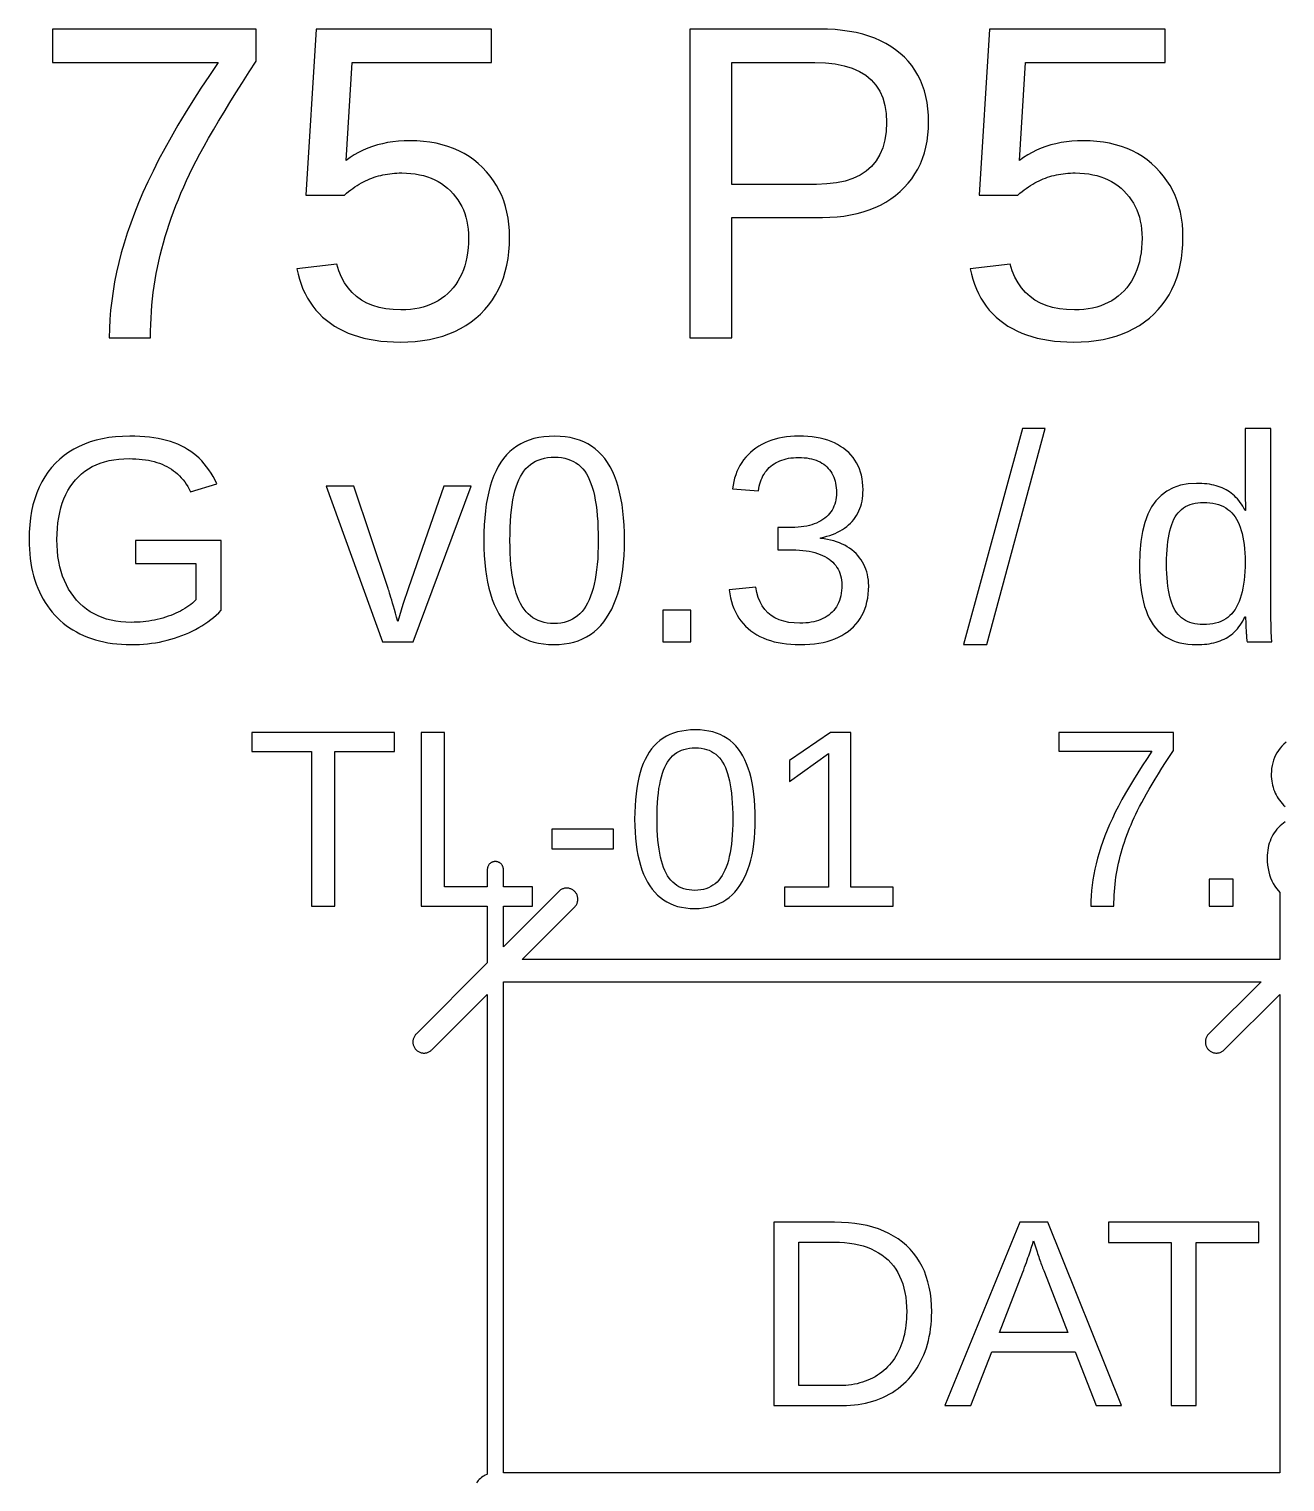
# Model space of a CAD drawing. Extents: x -27 to 133, y -77 to 15.
# Drawn here: x -4.62 to 7.82, y 0.13 to 14.53 of the extents above; entities that cross this region are included whole.
import ezdxf

# ---------------------------------------------------------------- set-up
doc = ezdxf.new("R2010")
doc.units = 0
doc.layers.get('0').update_dxf_attribs({"linetype": 'CONTINUOUS'})

msp = doc.modelspace()

# ---------------------------------------------------------------- linework, layer by layer
for points in [[(-3.41575, 11.5351), (-3.41403, 11.5997), (-3.41118, 11.6639), (-3.40718, 11.7279), (-3.40203, 11.7915), (-3.39575, 11.8547), (-3.38832, 11.9177), (-3.37975, 11.9803), (-3.37003, 12.0425), (-3.35917, 12.1044), (-3.34717, 12.166), (-3.33403, 12.2273), (-3.31974, 12.2882), (-3.30431, 12.349), (-3.28774, 12.41), (-3.27003, 12.4711), (-3.25117, 12.5323), (-3.23117, 12.5936), (-3.21003, 12.6551), (-3.18775, 12.7167), (-3.16432, 12.7784), (-3.13975, 12.8403), (-3.11404, 12.9022), (-3.08718, 12.9644), (-3.05919, 13.0266), (-3.03005, 13.089), (-2.99871, 13.1532), (-2.9641, 13.2212), (-2.92624, 13.2928), (-2.88511, 13.3681), (-2.84072, 13.447), (-2.79307, 13.5296), (-2.74216, 13.6159), (-2.68799, 13.7059), (-2.63055, 13.7996), (-2.56985, 13.8969), (-2.5059, 13.9979), (-2.43867, 14.1025), (-2.36819, 14.2108), (-2.36819, 14.5277), (-4.38848, 14.5277), (-4.38848, 14.1957), (-2.74579, 14.1957), (-2.83329, 14.067), (-2.91684, 13.9406), (-2.99646, 13.8165), (-3.07213, 13.6948), (-3.14386, 13.5754), (-3.21165, 13.4583), (-3.2755, 13.3435), (-3.3354, 13.2311), (-3.39137, 13.121), (-3.44339, 13.0132), (-3.49147, 12.9077), (-3.53561, 12.8046), (-3.57581, 12.7038), (-3.61256, 12.6045), (-3.64637, 12.5059), (-3.67725, 12.4081), (-3.70518, 12.311), (-3.73017, 12.2147), (-3.75222, 12.119), (-3.77133, 12.0241), (-3.7875, 11.93), (-3.80073, 11.8365), (-3.81103, 11.7438), (-3.81838, 11.6519), (-3.82279, 11.5606), (-3.82426, 11.4701), (-3.41632, 11.4701)], [(-0.86741, 11.4284), (-0.7929, 11.4333), (-0.72103, 11.4415), (-0.65179, 11.453), (-0.58518, 11.4678), (-0.5212, 11.4859), (-0.45986, 11.5073), (-0.40114, 11.5319), (-0.34507, 11.5599), (-0.29162, 11.5911), (-0.2408, 11.6256), (-0.19262, 11.6634), (-0.14707, 11.7045), (-0.10454, 11.7485), (-0.0654, 11.7949), (-0.02967, 11.8437), (0.00266, 11.895), (0.03158, 11.9487), (0.05711, 12.0048), (0.07923, 12.0634), (0.09794, 12.1244), (0.11326, 12.1879), (0.12517, 12.2538), (0.13367, 12.3222), (0.13878, 12.3929), (0.14048, 12.4662), (0.13889, 12.5307), (0.13414, 12.5932), (0.12621, 12.6539), (0.11511, 12.7127), (0.10083, 12.7696), (0.08339, 12.8246), (0.06278, 12.8776), (0.03899, 12.9288), (0.01203, 12.9781), (-0.0181, 13.0255), (-0.0514, 13.071), (-0.08787, 13.1145), (-0.12752, 13.1562), (-0.16984, 13.1954), (-0.21432, 13.2314), (-0.26098, 13.2643), (-0.3098, 13.2941), (-0.3608, 13.3207), (-0.41396, 13.3442), (-0.4693, 13.3646), (-0.5268, 13.3818), (-0.58648, 13.3959), (-0.64833, 13.4069), (-0.71234, 13.4147), (-0.77853, 13.4194), (-0.84688, 13.421), (-0.90424, 13.4198), (-0.96013, 13.4163), (-1.01456, 13.4106), (-1.06752, 13.4025), (-1.11903, 13.3921), (-1.16907, 13.3794), (-1.21764, 13.3643), (-1.26475, 13.347), (-1.3104, 13.3274), (-1.35459, 13.3054), (-1.39731, 13.2811), (-1.43857, 13.2546), (-1.47837, 13.2257), (-1.41978, 14.1957), (-0.03747, 14.1957), (-0.03747, 14.5277), (-1.77565, 14.5277), (-1.87763, 12.8828), (-1.49571, 12.8828), (-1.47468, 12.9008), (-1.45365, 12.9179), (-1.43262, 12.9342), (-1.41159, 12.9497), (-1.39056, 12.9644), (-1.36952, 12.9782), (-1.34849, 12.9912), (-1.32746, 13.0034), (-1.30643, 13.0148), (-1.2854, 13.0253), (-1.26437, 13.0351), (-1.24334, 13.044), (-1.2223, 13.0521), (-1.20114, 13.0594), (-1.17972, 13.0662), (-1.15804, 13.0724), (-1.13611, 13.0781), (-1.11392, 13.0831), (-1.09147, 13.0875), (-1.06877, 13.0914), (-1.04581, 13.0946), (-1.02259, 13.0973), (-0.99912, 13.0993), (-0.97539, 13.1008), (-0.95141, 13.1017), (-0.92717, 13.102), (-0.88117, 13.1009), (-0.83664, 13.0978), (-0.7936, 13.0925), (-0.75203, 13.0851), (-0.71193, 13.0757), (-0.67331, 13.0641), (-0.63618, 13.0504), (-0.60051, 13.0346), (-0.56633, 13.0167), (-0.53362, 12.9967), (-0.50238, 12.9746), (-0.47263, 12.9504), (-0.44435, 12.924), (-0.41787, 12.896), (-0.3935, 12.8667), (-0.37125, 12.836), (-0.35112, 12.8041), (-0.33311, 12.7708), (-0.31722, 12.7362), (-0.30345, 12.7003), (-0.2918, 12.6631), (-0.28226, 12.6246), (-0.27485, 12.5848), (-0.26955, 12.5437), (-0.26637, 12.5013), (-0.26531, 12.4575), (-0.26637, 12.4073), (-0.26952, 12.3587), (-0.27479, 12.3118), (-0.28216, 12.2666), (-0.29164, 12.2231), (-0.30322, 12.1813), (-0.31691, 12.1411), (-0.3327, 12.1027), (-0.3506, 12.0659), (-0.37061, 12.0308), (-0.39272, 11.9974), (-0.41694, 11.9656), (-0.44326, 11.9356), (-0.47145, 11.9075), (-0.50125, 11.8817), (-0.53267, 11.8581), (-0.56571, 11.8367), (-0.60037, 11.8176), (-0.63664, 11.8008), (-0.67453, 11.7862), (-0.71404, 11.7738), (-0.75516, 11.7637), (-0.79791, 11.7558), (-0.84227, 11.7502), (-0.88824, 11.7469), (-0.93584, 11.7457), (-1.01233, 11.7484), (-1.08422, 11.7565), (-1.15152, 11.7699), (-1.21422, 11.7887), (-1.27232, 11.8128), (-1.32583, 11.8423), (-1.37474, 11.8772), (-1.41905, 11.9175), (-1.45876, 11.9631), (-1.49388, 12.0141), (-1.5244, 12.0704), (-1.55032, 12.1322), (-1.57165, 12.1993), (-1.96659, 12.1537), (-1.95477, 12.1003), (-1.94065, 12.0488), (-1.92426, 11.9993), (-1.90558, 11.9519), (-1.88461, 11.9063), (-1.86136, 11.8628), (-1.83582, 11.8212), (-1.80799, 11.7816), (-1.77788, 11.744), (-1.74549, 11.7084), (-1.71081, 11.6748), (-1.67384, 11.6431), (-1.63459, 11.6134), (-1.59322, 11.5858), (-1.5499, 11.5604), (-1.50463, 11.5372), (-1.4574, 11.5162), (-1.40823, 11.4974), (-1.3571, 11.4809), (-1.30402, 11.4665), (-1.24898, 11.4544), (-1.192, 11.4444), (-1.13306, 11.4367), (-1.07218, 11.4312), (-1.00934, 11.4279), (-0.94454, 11.4268)], [(2.34109, 12.6615), (3.23946, 12.6615), (3.31304, 12.663), (3.38422, 12.6675), (3.45299, 12.6751), (3.51937, 12.6857), (3.58335, 12.6994), (3.64492, 12.716), (3.70409, 12.7357), (3.76087, 12.7584), (3.81524, 12.7842), (3.86721, 12.813), (3.91677, 12.8448), (3.96394, 12.8797), (4.0087, 12.9175), (4.0506, 12.958), (4.08914, 13.0005), (4.12433, 13.0452), (4.15617, 13.092), (4.18466, 13.1408), (4.20979, 13.1918), (4.23158, 13.2449), (4.25001, 13.3001), (4.26509, 13.3574), (4.27682, 13.4168), (4.2852, 13.4783), (4.29023, 13.5419), (4.2919, 13.6076), (4.29023, 13.6739), (4.28523, 13.7378), (4.27688, 13.7994), (4.2652, 13.8586), (4.25017, 13.9156), (4.23181, 13.9701), (4.21011, 14.0224), (4.18507, 14.0723), (4.15669, 14.1199), (4.12497, 14.1651), (4.08992, 14.208), (4.05152, 14.2486), (4.00979, 14.2868), (3.96502, 14.3224), (3.9175, 14.3552), (3.86723, 14.3851), (3.81422, 14.4122), (3.75845, 14.4365), (3.69994, 14.4578), (3.63868, 14.4764), (3.57467, 14.492), (3.50792, 14.5049), (3.43841, 14.5149), (3.36616, 14.522), (3.29116, 14.5263), (3.21341, 14.5277), (1.92662, 14.5277), (1.92662, 11.4701), (2.34109, 11.4701)], [(5.8036, 11.4284), (5.87811, 11.4333), (5.94998, 11.4415), (6.01922, 11.453), (6.08583, 11.4678), (6.14981, 11.4859), (6.21115, 11.5073), (6.26986, 11.5319), (6.32594, 11.5599), (6.37939, 11.5911), (6.4302, 11.6256), (6.47839, 11.6634), (6.52394, 11.7045), (6.56647, 11.7485), (6.60561, 11.7949), (6.64134, 11.8437), (6.67367, 11.895), (6.70259, 11.9487), (6.72811, 12.0048), (6.75023, 12.0634), (6.76895, 12.1244), (6.78426, 12.1879), (6.79617, 12.2538), (6.80468, 12.3222), (6.80979, 12.3929), (6.81149, 12.4662), (6.8099, 12.5307), (6.80514, 12.5932), (6.79722, 12.6539), (6.78612, 12.7127), (6.77184, 12.7696), (6.7544, 12.8246), (6.73378, 12.8776), (6.71, 12.9288), (6.68304, 12.9781), (6.65291, 13.0255), (6.61961, 13.071), (6.58313, 13.1145), (6.54349, 13.1562), (6.50117, 13.1954), (6.45669, 13.2314), (6.41003, 13.2643), (6.36121, 13.2941), (6.31021, 13.3207), (6.25704, 13.3442), (6.20171, 13.3646), (6.1442, 13.3818), (6.08453, 13.3959), (6.02268, 13.4069), (5.95867, 13.4147), (5.89248, 13.4194), (5.82413, 13.421), (5.76677, 13.4198), (5.71088, 13.4163), (5.65645, 13.4106), (5.60348, 13.4025), (5.55198, 13.3921), (5.50194, 13.3794), (5.45337, 13.3643), (5.40625, 13.347), (5.3606, 13.3274), (5.31642, 13.3054), (5.2737, 13.2811), (5.23244, 13.2546), (5.19264, 13.2257), (5.25123, 14.1957), (6.63354, 14.1957), (6.63354, 14.5277), (4.89536, 14.5277), (4.79338, 12.8828), (5.1753, 12.8828), (5.19633, 12.9008), (5.21736, 12.9179), (5.23839, 12.9342), (5.25942, 12.9497), (5.28045, 12.9644), (5.30148, 12.9782), (5.32252, 12.9912), (5.34355, 13.0034), (5.36458, 13.0148), (5.38561, 13.0253), (5.40664, 13.0351), (5.42767, 13.044), (5.4487, 13.0521), (5.46987, 13.0594), (5.49129, 13.0662), (5.51297, 13.0724), (5.5349, 13.0781), (5.55709, 13.0831), (5.57954, 13.0875), (5.60224, 13.0914), (5.6252, 13.0946), (5.64841, 13.0973), (5.67189, 13.0993), (5.69561, 13.1008), (5.7196, 13.1017), (5.74384, 13.102), (5.78984, 13.1009), (5.83437, 13.0978), (5.87741, 13.0925), (5.91898, 13.0851), (5.95908, 13.0757), (5.99769, 13.0641), (6.03483, 13.0504), (6.0705, 13.0346), (6.10468, 13.0167), (6.13739, 12.9967), (6.16862, 12.9746), (6.19838, 12.9504), (6.22666, 12.924), (6.25314, 12.896), (6.27751, 12.8667), (6.29976, 12.836), (6.31988, 12.8041), (6.33789, 12.7708), (6.35378, 12.7362), (6.36756, 12.7003), (6.37921, 12.6631), (6.38875, 12.6246), (6.39616, 12.5848), (6.40146, 12.5437), (6.40464, 12.5013), (6.4057, 12.4575), (6.40464, 12.4073), (6.40148, 12.3587), (6.39622, 12.3118), (6.38885, 12.2666), (6.37937, 12.2231), (6.36779, 12.1813), (6.3541, 12.1411), (6.33831, 12.1027), (6.32041, 12.0659), (6.3004, 12.0308), (6.27829, 11.9974), (6.25407, 11.9656), (6.22774, 11.9356), (6.19956, 11.9075), (6.16975, 11.8817), (6.13833, 11.8581), (6.1053, 11.8367), (6.07064, 11.8176), (6.03437, 11.8008), (5.99648, 11.7862), (5.95697, 11.7738), (5.91584, 11.7637), (5.8731, 11.7558), (5.82874, 11.7502), (5.78276, 11.7469), (5.73517, 11.7457), (5.65868, 11.7484), (5.58678, 11.7565), (5.51949, 11.7699), (5.45679, 11.7887), (5.39869, 11.8128), (5.34518, 11.8423), (5.29627, 11.8772), (5.25196, 11.9175), (5.21225, 11.9631), (5.17713, 12.0141), (5.14661, 12.0704), (5.12069, 12.1322), (5.09936, 12.1993), (4.70442, 12.1537), (4.71624, 12.1003), (4.73035, 12.0488), (4.74675, 11.9993), (4.76543, 11.9519), (4.7864, 11.9063), (4.80965, 11.8628), (4.83519, 11.8212), (4.86301, 11.7816), (4.89312, 11.744), (4.92552, 11.7084), (4.9602, 11.6748), (4.99716, 11.6431), (5.03642, 11.6134), (5.07779, 11.5858), (5.12111, 11.5604), (5.16638, 11.5372), (5.21361, 11.5162), (5.26278, 11.4974), (5.31391, 11.4809), (5.36699, 11.4665), (5.42202, 11.4544), (5.47901, 11.4444), (5.53794, 11.4367), (5.59883, 11.4312), (5.66167, 11.4279), (5.72646, 11.4268)], [(2.34109, 14.1957), (3.16352, 14.1957), (3.26881, 14.1922), (3.36567, 14.1817), (3.45411, 14.1641), (3.53413, 14.1396), (3.60573, 14.108), (3.6689, 14.0695), (3.72365, 14.0239), (3.76998, 13.9713), (3.80788, 13.9117), (3.83736, 13.8451), (3.85842, 13.7715), (3.87105, 13.6909), (3.87526, 13.6033), (3.87116, 13.5124), (3.85883, 13.4288), (3.83828, 13.3525), (3.80952, 13.2835), (3.77254, 13.2217), (3.72734, 13.1672), (3.67393, 13.12), (3.6123, 13.08), (3.54245, 13.0473), (3.46438, 13.0219), (3.37809, 13.0037), (3.28359, 12.9928), (3.18086, 12.9892), (2.34109, 12.9892)], [(5.44676, 10.571), (5.22176, 10.571), (4.63647, 8.42925), (4.86718, 8.42925)], [(6.9728, 8.42963), (6.99853, 8.43077), (7.0236, 8.43266), (7.04799, 8.43532), (7.07173, 8.43873), (7.09479, 8.4429), (7.11719, 8.44783), (7.13893, 8.45352), (7.16, 8.45996), (7.1804, 8.46716), (7.20014, 8.47513), (7.21921, 8.48385), (7.23761, 8.49332), (7.25542, 8.50368), (7.27267, 8.51503), (7.28938, 8.52738), (7.30554, 8.54072), (7.32115, 8.55505), (7.33621, 8.57038), (7.35073, 8.5867), (7.3647, 8.60402), (7.37812, 8.62233), (7.39099, 8.64163), (7.40331, 8.66193), (7.41509, 8.68322), (7.42632, 8.70551), (7.43201, 8.70551), (7.43204, 8.69617), (7.43213, 8.68657), (7.43228, 8.67669), (7.43248, 8.66654), (7.43275, 8.65613), (7.43307, 8.64545), (7.43346, 8.63449), (7.4339, 8.62327), (7.4344, 8.61178), (7.43496, 8.60001), (7.43558, 8.58798), (7.43625, 8.57568), (7.43699, 8.56311), (7.43775, 8.55075), (7.43851, 8.53911), (7.43926, 8.52817), (7.44, 8.51794), (7.44072, 8.50842), (7.44145, 8.49961), (7.44216, 8.4915), (7.44286, 8.4841), (7.44356, 8.47741), (7.44424, 8.47143), (7.44492, 8.46615), (7.44559, 8.46159), (7.44625, 8.45773), (7.69119, 8.45773), (7.68993, 8.47053), (7.68877, 8.48527), (7.6877, 8.50194), (7.68674, 8.52056), (7.68588, 8.54111), (7.68513, 8.5636), (7.68447, 8.58803), (7.68391, 8.61439), (7.68346, 8.6427), (7.6831, 8.67294), (7.68285, 8.70512), (7.6827, 8.73923), (7.68265, 8.77529), (7.68265, 10.571), (7.42632, 10.571), (7.42632, 9.93163), (7.42918, 9.75933), (7.42632, 9.75933), (7.4151, 9.78035), (7.40333, 9.80048), (7.39103, 9.81972), (7.37818, 9.83806), (7.3648, 9.85551), (7.35088, 9.87206), (7.33642, 9.88773), (7.32142, 9.90249), (7.30588, 9.91637), (7.2898, 9.92935), (7.27318, 9.94144), (7.25603, 9.95264), (7.23833, 9.96294), (7.22002, 9.97243), (7.20102, 9.98115), (7.18133, 9.98911), (7.16095, 9.99632), (7.13987, 10.0028), (7.11811, 10.0085), (7.09565, 10.0134), (7.07251, 10.0176), (7.04867, 10.021), (7.02414, 10.0236), (6.99892, 10.0255), (6.97301, 10.0267), (6.94641, 10.027), (6.86257, 10.0223), (6.78543, 10.008), (6.71501, 9.98411), (6.65129, 9.95073), (6.59427, 9.90781), (6.54397, 9.85534), (6.50037, 9.79334), (6.46348, 9.72181), (6.4333, 9.64073), (6.40982, 9.55011), (6.39305, 9.44996), (6.38299, 9.34027), (6.37964, 9.22104), (6.38045, 9.16089), (6.38289, 9.10313), (6.38696, 9.04777), (6.39265, 8.9948), (6.39997, 8.94422), (6.40891, 8.89604), (6.41948, 8.85025), (6.43168, 8.80685), (6.4455, 8.76585), (6.46095, 8.72724), (6.47803, 8.69102), (6.49673, 8.6572), (6.51706, 8.62577), (6.53912, 8.5967), (6.563, 8.56995), (6.58872, 8.54553), (6.61626, 8.52344), (6.64563, 8.50367), (6.67683, 8.48623), (6.70985, 8.47111), (6.74471, 8.45832), (6.78139, 8.44786), (6.8199, 8.43972), (6.86024, 8.4339), (6.90241, 8.43041), (6.94641, 8.42925)], [(-3.56663, 8.42978), (-3.5257, 8.43136), (-3.48523, 8.43399), (-3.44523, 8.43768), (-3.40569, 8.44242), (-3.36662, 8.44821), (-3.328, 8.45506), (-3.28985, 8.46296), (-3.25217, 8.47191), (-3.21495, 8.48191), (-3.17819, 8.49297), (-3.14189, 8.50508), (-3.10606, 8.51825), (-3.07088, 8.53238), (-3.03656, 8.54737), (-3.00308, 8.56323), (-2.97046, 8.57996), (-2.93869, 8.59756), (-2.90776, 8.61603), (-2.87769, 8.63536), (-2.84847, 8.65556), (-2.82011, 8.67664), (-2.79259, 8.69857), (-2.76592, 8.72138), (-2.74011, 8.74506), (-2.71515, 8.7696), (-2.71515, 9.4617), (-3.56531, 9.4617), (-3.56531, 9.23385), (-2.96578, 9.23385), (-2.96578, 8.87212), (-2.98238, 8.8566), (-2.99974, 8.84159), (-3.01787, 8.82708), (-3.03676, 8.81307), (-3.05643, 8.79958), (-3.07686, 8.78658), (-3.09805, 8.7741), (-3.12002, 8.76212), (-3.14275, 8.75064), (-3.16625, 8.73967), (-3.19051, 8.7292), (-3.21554, 8.71924), (-3.24134, 8.70979), (-3.26768, 8.70094), (-3.29432, 8.6928), (-3.32128, 8.68537), (-3.34855, 8.67865), (-3.37614, 8.67263), (-3.40403, 8.66732), (-3.43224, 8.66272), (-3.46075, 8.65883), (-3.48958, 8.65565), (-3.51873, 8.65317), (-3.54818, 8.6514), (-3.57795, 8.65034), (-3.60802, 8.64998), (-3.66016, 8.65128), (-3.71053, 8.65519), (-3.75912, 8.6617), (-3.80595, 8.67081), (-3.85101, 8.68253), (-3.89429, 8.69685), (-3.93581, 8.71377), (-3.97556, 8.7333), (-4.01354, 8.75543), (-4.04975, 8.78017), (-4.08419, 8.80751), (-4.11686, 8.83745), (-4.14777, 8.87), (-4.17663, 8.9048), (-4.20318, 8.94149), (-4.22742, 8.98008), (-4.24935, 9.02056), (-4.26898, 9.06294), (-4.28629, 9.10722), (-4.3013, 9.15339), (-4.314, 9.20146), (-4.32439, 9.25143), (-4.33247, 9.30329), (-4.33824, 9.35704), (-4.3417, 9.41269), (-4.34286, 9.47024), (-4.34177, 9.52794), (-4.33851, 9.58361), (-4.33307, 9.63724), (-4.32546, 9.68885), (-4.31568, 9.73842), (-4.30372, 9.78597), (-4.28959, 9.83148), (-4.27329, 9.87496), (-4.25481, 9.91642), (-4.23415, 9.95584), (-4.21133, 9.99323), (-4.18632, 10.0286), (-4.15915, 10.0619), (-4.12992, 10.093), (-4.09875, 10.1216), (-4.06564, 10.1477), (-4.03059, 10.1713), (-3.99361, 10.1924), (-3.95469, 10.2111), (-3.91383, 10.2272), (-3.87103, 10.2409), (-3.8263, 10.2521), (-3.77962, 10.2608), (-3.73101, 10.267), (-3.68046, 10.2707), (-3.62797, 10.272), (-3.59401, 10.2715), (-3.56091, 10.2701), (-3.52869, 10.2678), (-3.49733, 10.2646), (-3.46684, 10.2604), (-3.43721, 10.2553), (-3.40846, 10.2493), (-3.38057, 10.2423), (-3.35355, 10.2344), (-3.3274, 10.2256), (-3.30212, 10.2159), (-3.2777, 10.2052), (-3.25415, 10.1937), (-3.23142, 10.1811), (-3.20946, 10.1674), (-3.18826, 10.1526), (-3.16783, 10.1367), (-3.14817, 10.1197), (-3.12928, 10.1016), (-3.11115, 10.0825), (-3.09378, 10.0622), (-3.07719, 10.0408), (-3.06136, 10.0184), (-3.0463, 9.99484), (-3.032, 9.97019), (-3.01847, 9.94444), (-2.75929, 10.0213), (-2.77716, 10.0587), (-2.79616, 10.0944), (-2.81629, 10.1285), (-2.83755, 10.161), (-2.85994, 10.1919), (-2.88346, 10.2213), (-2.90811, 10.249), (-2.93388, 10.2751), (-2.96079, 10.2996), (-2.98882, 10.3225), (-3.01799, 10.3438), (-3.04828, 10.3635), (-3.07971, 10.3816), (-3.11244, 10.3983), (-3.14665, 10.4136), (-3.18234, 10.4276), (-3.21952, 10.4402), (-3.25818, 10.4515), (-3.29833, 10.4615), (-3.33995, 10.4702), (-3.38306, 10.4775), (-3.42765, 10.4835), (-3.47373, 10.4881), (-3.52129, 10.4915), (-3.57033, 10.4935), (-3.62086, 10.4941), (-3.69255, 10.4926), (-3.76174, 10.4878), (-3.82842, 10.4799), (-3.89258, 10.4688), (-3.95424, 10.4545), (-4.01338, 10.4371), (-4.07002, 10.4165), (-4.12414, 10.3928), (-4.17575, 10.3658), (-4.22485, 10.3357), (-4.27145, 10.3025), (-4.31553, 10.266), (-4.35709, 10.2264), (-4.39585, 10.1839), (-4.43151, 10.1388), (-4.46407, 10.0911), (-4.49353, 10.0408), (-4.51989, 9.98782), (-4.54314, 9.93226), (-4.5633, 9.87409), (-4.58035, 9.81332), (-4.5943, 9.74993), (-4.60516, 9.68392), (-4.61291, 9.61531), (-4.61756, 9.54408), (-4.61911, 9.47024), (-4.6184, 9.42166), (-4.61626, 9.37406), (-4.6127, 9.32745), (-4.60772, 9.28183), (-4.60131, 9.23719), (-4.59348, 9.19354), (-4.58422, 9.15087), (-4.57354, 9.10919), (-4.56144, 9.06849), (-4.54791, 9.02878), (-4.53296, 8.99006), (-4.51658, 8.95232), (-4.49878, 8.91557), (-4.47963, 8.87996), (-4.45921, 8.84566), (-4.43752, 8.81267), (-4.41455, 8.78098), (-4.39031, 8.7506), (-4.3648, 8.72152), (-4.33802, 8.69375), (-4.30996, 8.66729), (-4.28064, 8.64213), (-4.25004, 8.61828), (-4.21816, 8.59573), (-4.18502, 8.57449), (-4.1506, 8.55456), (-4.11503, 8.53602), (-4.07844, 8.51897), (-4.04081, 8.5034), (-4.00216, 8.48931), (-3.96248, 8.47671), (-3.92177, 8.46558), (-3.88003, 8.45594), (-3.83727, 8.44779), (-3.79348, 8.44112), (-3.74866, 8.43593), (-3.70281, 8.43222), (-3.65593, 8.42999), (-3.60802, 8.42925)], [(0.63126, 8.43082), (0.6815, 8.43552), (0.72974, 8.44336), (0.77599, 8.45433), (0.82024, 8.46843), (0.86249, 8.48567), (0.90275, 8.50605), (0.941, 8.52956), (0.97727, 8.5562), (1.01153, 8.58598), (1.0438, 8.61889), (1.07407, 8.65494), (1.10234, 8.69412), (1.12857, 8.73628), (1.1527, 8.78125), (1.17473, 8.82904), (1.19466, 8.87964), (1.2125, 8.93305), (1.22823, 8.98928), (1.24187, 9.04833), (1.25341, 9.11019), (1.26286, 9.17486), (1.2702, 9.24235), (1.27545, 9.31265), (1.27859, 9.38577), (1.27964, 9.4617), (1.27864, 9.53887), (1.27565, 9.61307), (1.27065, 9.68431), (1.26367, 9.75258), (1.25468, 9.81788), (1.24369, 9.88022), (1.23071, 9.93959), (1.21573, 9.996), (1.19876, 10.0494), (1.17979, 10.0999), (1.15882, 10.1474), (1.13585, 10.192), (1.11089, 10.2335), (1.08383, 10.2721), (1.05457, 10.3075), (1.02311, 10.3399), (0.98945, 10.3692), (0.9536, 10.3954), (0.91554, 10.4186), (0.87529, 10.4386), (0.83283, 10.4556), (0.78818, 10.4695), (0.74132, 10.4803), (0.69227, 10.488), (0.64102, 10.4926), (0.58757, 10.4941), (0.53264, 10.4926), (0.48003, 10.488), (0.42973, 10.4804), (0.38176, 10.4697), (0.3361, 10.456), (0.29276, 10.4392), (0.25173, 10.4194), (0.21303, 10.3965), (0.17664, 10.3706), (0.14256, 10.3416), (0.11081, 10.3096), (0.08137, 10.2745), (0.05425, 10.2364), (0.02929, 10.1952), (0.00632, 10.1509), (-0.01465, 10.1036), (-0.03362, 10.0532), (-0.0506, 9.99977), (-0.06558, 9.94325), (-0.07856, 9.88366), (-0.08954, 9.821), (-0.09853, 9.75527), (-0.10552, 9.68648), (-0.11051, 9.61462), (-0.11351, 9.53969), (-0.11451, 9.4617), (-0.11348, 9.38535), (-0.11039, 9.31187), (-0.10525, 9.24126), (-0.09806, 9.17351), (-0.08881, 9.10862), (-0.0775, 9.0466), (-0.06413, 8.98745), (-0.04871, 8.93116), (-0.03124, 8.87774), (-0.01171, 8.82718), (0.00988, 8.77949), (0.03353, 8.73466), (0.05923, 8.6927), (0.08697, 8.65373), (0.11676, 8.61787), (0.14859, 8.58514), (0.18246, 8.55552), (0.21836, 8.52902), (0.2563, 8.50564), (0.29629, 8.48537), (0.33831, 8.46822), (0.38238, 8.45419), (0.42848, 8.44328), (0.47662, 8.43549), (0.5268, 8.43081), (0.57902, 8.42925)], [(3.06666, 8.43015), (3.11437, 8.43286), (3.16029, 8.43737), (3.20443, 8.44368), (3.24678, 8.45179), (3.28734, 8.46171), (3.32612, 8.47343), (3.36311, 8.48696), (3.39832, 8.50228), (3.43173, 8.51942), (3.46336, 8.53835), (3.49321, 8.55909), (3.52127, 8.58163), (3.54739, 8.60581), (3.57142, 8.63148), (3.59336, 8.65863), (3.61322, 8.68726), (3.63098, 8.71738), (3.64665, 8.74898), (3.66024, 8.78206), (3.67173, 8.81662), (3.68114, 8.85267), (3.68845, 8.8902), (3.69368, 8.92921), (3.69681, 8.96971), (3.69786, 9.01169), (3.69711, 9.04088), (3.69489, 9.06929), (3.69118, 9.09693), (3.68599, 9.12379), (3.67932, 9.14988), (3.67116, 9.1752), (3.66152, 9.19973), (3.65039, 9.2235), (3.63779, 9.24648), (3.6237, 9.26869), (3.60812, 9.29013), (3.59107, 9.31079), (3.57253, 9.33068), (3.55266, 9.34957), (3.53161, 9.36725), (3.50938, 9.38371), (3.48598, 9.39896), (3.46139, 9.413), (3.43562, 9.42582), (3.40868, 9.43744), (3.38055, 9.44783), (3.35125, 9.45702), (3.32076, 9.46499), (3.2891, 9.47175), (3.25625, 9.47729), (3.22223, 9.48162), (3.22223, 9.48732), (3.2532, 9.49435), (3.28301, 9.5023), (3.31168, 9.51117), (3.33918, 9.52096), (3.36554, 9.53167), (3.39074, 9.54329), (3.41478, 9.55584), (3.43767, 9.5693), (3.45941, 9.58368), (3.47999, 9.59898), (3.49942, 9.61519), (3.51769, 9.63233), (3.53481, 9.65038), (3.55072, 9.66932), (3.56535, 9.68911), (3.57871, 9.70975), (3.5908, 9.73124), (3.60161, 9.75358), (3.61116, 9.77678), (3.61943, 9.80082), (3.62643, 9.82572), (3.63215, 9.85146), (3.63661, 9.87806), (3.63979, 9.90551), (3.64169, 9.93381), (3.64233, 9.96297), (3.64134, 10.0009), (3.63837, 10.0375), (3.63342, 10.0728), (3.62649, 10.1068), (3.61758, 10.1394), (3.60669, 10.1708), (3.59382, 10.2009), (3.57896, 10.2296), (3.56213, 10.2571), (3.54332, 10.2832), (3.52253, 10.3081), (3.49976, 10.3316), (3.475, 10.3539), (3.44846, 10.3746), (3.42033, 10.3937), (3.39061, 10.4111), (3.35929, 10.4269), (3.32638, 10.441), (3.29188, 10.4535), (3.25578, 10.4643), (3.21809, 10.4734), (3.17881, 10.4809), (3.13794, 10.4867), (3.09547, 10.4908), (3.05141, 10.4933), (3.00576, 10.4941), (2.96385, 10.4933), (2.92313, 10.4909), (2.8836, 10.4868), (2.84526, 10.4811), (2.8081, 10.4737), (2.77214, 10.4647), (2.73736, 10.4541), (2.70377, 10.4418), (2.67136, 10.4279), (2.64015, 10.4124), (2.61012, 10.3952), (2.58128, 10.3764), (2.55363, 10.356), (2.52744, 10.3341), (2.503, 10.3109), (2.4803, 10.2865), (2.45935, 10.2607), (2.44014, 10.2337), (2.42268, 10.2054), (2.40696, 10.1759), (2.39299, 10.145), (2.38076, 10.1129), (2.37027, 10.0795), (2.36153, 10.0448), (2.35453, 10.0088), (2.34928, 9.97151), (2.60703, 9.95156), (2.61018, 9.97546), (2.61436, 9.99852), (2.61958, 10.0207), (2.62584, 10.0421), (2.63313, 10.0626), (2.64146, 10.0823), (2.65083, 10.1012), (2.66123, 10.1192), (2.67267, 10.1363), (2.68515, 10.1526), (2.69866, 10.1681), (2.71321, 10.1827), (2.72879, 10.1965), (2.74527, 10.2094), (2.76253, 10.2212), (2.78055, 10.232), (2.79933, 10.2417), (2.81889, 10.2505), (2.83921, 10.2582), (2.86029, 10.2649), (2.88215, 10.2705), (2.90477, 10.2752), (2.92816, 10.2788), (2.95231, 10.2813), (2.97723, 10.2829), (3.00292, 10.2834), (3.03108, 10.2828), (3.05815, 10.2812), (3.08413, 10.2784), (3.10902, 10.2746), (3.13283, 10.2696), (3.15555, 10.2635), (3.17718, 10.2563), (3.19773, 10.2481), (3.21719, 10.2387), (3.23556, 10.2282), (3.25285, 10.2166), (3.26904, 10.2039), (3.28415, 10.1901), (3.29817, 10.1754), (3.31105, 10.1598), (3.32282, 10.1434), (3.33347, 10.1263), (3.343, 10.1083), (3.3514, 10.0896), (3.35869, 10.07), (3.36485, 10.0497), (3.3699, 10.0285), (3.37382, 10.0066), (3.37662, 9.98381), (3.3783, 9.96025), (3.37887, 9.9359), (3.37818, 9.91134), (3.37612, 9.88762), (3.37268, 9.86473), (3.36788, 9.84267), (3.3617, 9.82145), (3.35414, 9.80107), (3.34521, 9.78151), (3.33491, 9.7628), (3.32324, 9.74491), (3.31019, 9.72786), (3.29576, 9.71164), (3.27997, 9.69626), (3.2628, 9.68171), (3.24438, 9.66813), (3.22485, 9.65562), (3.20419, 9.64421), (3.18242, 9.63388), (3.15952, 9.62464), (3.1355, 9.61649), (3.11037, 9.60943), (3.08411, 9.60345), (3.05673, 9.59856), (3.02822, 9.59475), (2.9986, 9.59203), (2.96786, 9.5904), (2.936, 9.58986), (2.79643, 9.58986), (2.79643, 9.3677), (2.94169, 9.3677), (2.97761, 9.36716), (3.01222, 9.36553), (3.0455, 9.36281), (3.07746, 9.359), (3.10809, 9.35411), (3.1374, 9.34813), (3.16539, 9.34107), (3.19205, 9.33292), (3.2174, 9.32368), (3.24142, 9.31335), (3.26411, 9.30193), (3.28548, 9.28943), (3.30553, 9.27585), (3.32418, 9.26129), (3.34133, 9.24588), (3.35699, 9.22962), (3.37115, 9.21251), (3.38383, 9.19455), (3.39502, 9.17574), (3.40471, 9.15608), (3.41291, 9.13557), (3.41962, 9.1142), (3.42484, 9.09199), (3.42857, 9.06892), (3.43081, 9.045), (3.43155, 9.02023), (3.4309, 8.99186), (3.42894, 8.96459), (3.42568, 8.93841), (3.4211, 8.91332), (3.41523, 8.88933), (3.40804, 8.86644), (3.39955, 8.84464), (3.38975, 8.82393), (3.37865, 8.80432), (3.36624, 8.78581), (3.35253, 8.76839), (3.33751, 8.75207), (3.32118, 8.73684), (3.30371, 8.72273), (3.28525, 8.70974), (3.26581, 8.69789), (3.24538, 8.68716), (3.22397, 8.67756), (3.20157, 8.6691), (3.17818, 8.66176), (3.15381, 8.65555), (3.12845, 8.65047), (3.10211, 8.64652), (3.07478, 8.64369), (3.04646, 8.642), (3.01716, 8.64144), (2.95977, 8.64354), (2.90634, 8.64986), (2.85687, 8.6604), (2.81136, 8.67514), (2.76981, 8.6941), (2.73222, 8.71727), (2.69859, 8.74466), (2.66892, 8.77626), (2.64321, 8.81207), (2.62146, 8.85209), (2.60368, 8.89633), (2.58985, 8.94478), (2.57998, 8.99745), (2.31509, 8.97324), (2.32122, 8.93261), (2.3291, 8.89354), (2.33872, 8.85603), (2.35008, 8.82008), (2.36319, 8.78569), (2.37804, 8.75286), (2.39464, 8.72159), (2.41298, 8.69187), (2.43306, 8.66371), (2.45489, 8.63712), (2.47846, 8.61208), (2.50378, 8.5886), (2.53084, 8.56668), (2.55951, 8.54635), (2.58963, 8.52764), (2.6212, 8.51057), (2.65424, 8.49512), (2.68873, 8.48129), (2.72468, 8.4691), (2.76209, 8.45853), (2.80096, 8.44958), (2.84128, 8.44226), (2.88307, 8.43657), (2.92631, 8.4325), (2.971, 8.43007), (3.01716, 8.42925)], [(0.54753, 8.63975), (0.51466, 8.64327), (0.48325, 8.64912), (0.4533, 8.65732), (0.42481, 8.66786), (0.39777, 8.68075), (0.37219, 8.69597), (0.34807, 8.71354), (0.32541, 8.73345), (0.30421, 8.75571), (0.28446, 8.7803), (0.26617, 8.80724), (0.24934, 8.83653), (0.23386, 8.86834), (0.21961, 8.90286), (0.20661, 8.9401), (0.19484, 8.98005), (0.18431, 9.02271), (0.17502, 9.06809), (0.16697, 9.11618), (0.16016, 9.16698), (0.15459, 9.2205), (0.15025, 9.27673), (0.14715, 9.33567), (0.1453, 9.39733), (0.14468, 9.4617), (0.14529, 9.52793), (0.14712, 9.59123), (0.15017, 9.65159), (0.15445, 9.70903), (0.15995, 9.76353), (0.16667, 9.8151), (0.17461, 9.86373), (0.18377, 9.90943), (0.19416, 9.95221), (0.20576, 9.99204), (0.21859, 10.0289), (0.23264, 10.0629), (0.24791, 10.094), (0.26459, 10.1224), (0.28284, 10.1486), (0.30266, 10.1725), (0.32406, 10.1941), (0.34704, 10.2134), (0.37159, 10.2305), (0.39771, 10.2453), (0.42542, 10.2578), (0.4547, 10.268), (0.48555, 10.276), (0.51798, 10.2817), (0.55198, 10.2851), (0.58757, 10.2862), (0.62228, 10.2851), (0.65546, 10.2816), (0.6871, 10.2758), (0.71719, 10.2677), (0.74574, 10.2574), (0.77275, 10.2447), (0.79822, 10.2297), (0.82215, 10.2123), (0.84453, 10.1927), (0.86538, 10.1708), (0.88468, 10.1465), (0.90243, 10.12), (0.91865, 10.0911), (0.9335, 10.0597), (0.94717, 10.0254), (0.95964, 9.98835), (0.97093, 9.94842), (0.98103, 9.90567), (0.98994, 9.86008), (0.99767, 9.81166), (1.0042, 9.76041), (1.00955, 9.70633), (1.01371, 9.64942), (1.01668, 9.58968), (1.01846, 9.5271), (1.01905, 9.4617), (1.01843, 9.39856), (1.01656, 9.338), (1.01344, 9.27999), (1.00908, 9.22454), (1.00346, 9.17166), (0.99661, 9.12133), (0.9885, 9.07357), (0.97915, 9.02837), (0.96855, 8.98573), (0.9567, 8.94565), (0.94361, 8.90814), (0.92926, 8.87318), (0.91368, 8.84079), (0.89675, 8.81088), (0.87839, 8.78336), (0.85859, 8.75823), (0.83737, 8.7355), (0.81471, 8.71516), (0.79061, 8.69721), (0.76509, 8.68165), (0.73813, 8.66849), (0.70974, 8.65772), (0.67992, 8.64935), (0.64866, 8.64337), (0.61598, 8.63978), (0.58185, 8.63858)], [(-0.23851, 9.99856), (-0.5105, 9.99856), (-0.86082, 8.99319), (-0.91635, 8.82514), (-0.9662, 8.65853), (-0.97811, 8.70037), (-0.98929, 8.73956), (-0.99974, 8.7761), (-1.00948, 8.81), (-1.01848, 8.84125), (-1.02677, 8.86986), (-1.03432, 8.89582), (-1.04116, 8.91914), (-1.04727, 8.93981), (-1.05265, 8.95783), (-1.05731, 8.97321), (-1.06125, 8.98594), (-1.06446, 8.99602), (-1.40338, 9.99856), (-1.6768, 9.99856), (-1.11715, 8.45773), (-0.81383, 8.45773)], [(6.98298, 8.62802), (6.9553, 8.6305), (6.92888, 8.63463), (6.90373, 8.64041), (6.87984, 8.64784), (6.85721, 8.65692), (6.83585, 8.66766), (6.81575, 8.68004), (6.79692, 8.69408), (6.77935, 8.70977), (6.76304, 8.72711), (6.748, 8.7461), (6.73422, 8.76674), (6.72158, 8.7893), (6.70995, 8.81403), (6.69934, 8.84094), (6.68973, 8.87002), (6.68113, 8.90127), (6.67355, 8.9347), (6.66698, 8.9703), (6.66142, 9.00808), (6.65686, 9.04803), (6.65333, 9.09015), (6.6508, 9.13445), (6.64928, 9.18092), (6.64877, 9.22956), (6.64928, 9.27802), (6.65081, 9.32436), (6.65336, 9.36859), (6.65693, 9.4107), (6.66152, 9.4507), (6.66713, 9.48858), (6.67376, 9.52434), (6.6814, 9.558), (6.69007, 9.58953), (6.69976, 9.61895), (6.71047, 9.64626), (6.72219, 9.67145), (6.73494, 9.69452), (6.74883, 9.71569), (6.76399, 9.73517), (6.78043, 9.75295), (6.79814, 9.76904), (6.81712, 9.78344), (6.83737, 9.79614), (6.8589, 9.80715), (6.88169, 9.81647), (6.90576, 9.82409), (6.93111, 9.83002), (6.95772, 9.83425), (6.9856, 9.83679), (7.01476, 9.83764), (7.04716, 9.8368), (7.07817, 9.83427), (7.10779, 9.83005), (7.13604, 9.82416), (7.1629, 9.81657), (7.18839, 9.8073), (7.21248, 9.79635), (7.2352, 9.78371), (7.25654, 9.76939), (7.27649, 9.75338), (7.29506, 9.73568), (7.31225, 9.7163), (7.32806, 9.69524), (7.3426, 9.67236), (7.35597, 9.64754), (7.36818, 9.62079), (7.37923, 9.5921), (7.38911, 9.56147), (7.39783, 9.5289), (7.40539, 9.4944), (7.41179, 9.45795), (7.41702, 9.41957), (7.42109, 9.37925), (7.424, 9.33699), (7.42574, 9.29279), (7.42632, 9.24666), (7.42574, 9.19879), (7.424, 9.15289), (7.42109, 9.10896), (7.41702, 9.06701), (7.41179, 9.02702), (7.40539, 8.98901), (7.39783, 8.95297), (7.38911, 8.91891), (7.37923, 8.88681), (7.36818, 8.85669), (7.35597, 8.82854), (7.3426, 8.80235), (7.32806, 8.77815), (7.31224, 8.75582), (7.295, 8.73527), (7.27634, 8.71652), (7.25627, 8.69955), (7.23478, 8.68436), (7.21188, 8.67096), (7.18756, 8.65935), (7.16183, 8.64953), (7.13468, 8.64149), (7.10612, 8.63524), (7.07614, 8.63077), (7.04474, 8.62809), (7.01193, 8.6272)], [(1.93766, 8.7696), (1.65997, 8.7696), (1.65997, 8.45773), (1.93766, 8.45773)], [(-1.58896, 7.3689), (-0.99818, 7.3689), (-0.99818, 7.55932), (-2.41167, 7.55932), (-2.41167, 7.3689), (-1.82087, 7.3689), (-1.82087, 5.83946), (-1.58896, 5.83946)], [(2.01906, 5.81639), (2.06213, 5.82042), (2.10348, 5.82714), (2.14312, 5.83654), (2.18105, 5.84863), (2.21726, 5.86341), (2.25177, 5.88087), (2.28456, 5.90103), (2.31564, 5.92386), (2.34501, 5.94939), (2.37267, 5.9776), (2.39861, 6.0085), (2.42285, 6.04208), (2.44533, 6.07822), (2.46601, 6.11676), (2.48489, 6.15772), (2.50198, 6.20109), (2.51727, 6.24688), (2.53076, 6.29508), (2.54245, 6.34568), (2.55234, 6.39871), (2.56043, 6.45414), (2.56673, 6.51199), (2.57122, 6.57225), (2.57392, 6.63492), (2.57482, 6.7), (2.57396, 6.76615), (2.5714, 6.82975), (2.56712, 6.89081), (2.56113, 6.94933), (2.55342, 7.0053), (2.54401, 7.05874), (2.53288, 7.10963), (2.52004, 7.15797), (2.50549, 7.20378), (2.48923, 7.24704), (2.47126, 7.28776), (2.45157, 7.32594), (2.43017, 7.36157), (2.40698, 7.39462), (2.3819, 7.42502), (2.35494, 7.45277), (2.32609, 7.47789), (2.29535, 7.50036), (2.26273, 7.52019), (2.22823, 7.53737), (2.19184, 7.55191), (2.15356, 7.5638), (2.1134, 7.57306), (2.07136, 7.57966), (2.02743, 7.58363), (1.98161, 7.58495), (1.93453, 7.58364), (1.88944, 7.57972), (1.84633, 7.57319), (1.80521, 7.56404), (1.76607, 7.55227), (1.72892, 7.53789), (1.69376, 7.52089), (1.66058, 7.50129), (1.62939, 7.47906), (1.60018, 7.45422), (1.57296, 7.42677), (1.54773, 7.3967), (1.52448, 7.36402), (1.50309, 7.32872), (1.4834, 7.29078), (1.46543, 7.25022), (1.44916, 7.20703), (1.43461, 7.16121), (1.42178, 7.11276), (1.41065, 7.06168), (1.40123, 7.00797), (1.39353, 6.95164), (1.38754, 6.89267), (1.38326, 6.83108), (1.38069, 6.76685), (1.37984, 6.7), (1.38072, 6.63456), (1.38336, 6.57158), (1.38777, 6.51105), (1.39393, 6.45298), (1.40186, 6.39737), (1.41156, 6.34421), (1.42301, 6.2935), (1.43623, 6.24526), (1.45121, 6.19947), (1.46795, 6.15613), (1.48645, 6.11525), (1.50672, 6.07683), (1.52875, 6.04086), (1.55253, 6.00745), (1.57807, 5.97672), (1.60535, 5.94866), (1.63437, 5.92328), (1.66515, 5.90056), (1.69767, 5.88052), (1.73195, 5.86315), (1.76797, 5.84845), (1.80573, 5.83643), (1.84525, 5.82707), (1.88651, 5.82039), (1.92953, 5.81638), (1.97429, 5.81505)], [(3.94079, 6.02621), (3.52212, 6.02621), (3.52212, 7.55932), (3.3195, 7.55932), (2.91302, 7.2798), (2.91302, 7.07229), (3.30117, 7.34937), (3.30117, 6.02621), (2.86298, 6.02621), (2.86298, 5.83946), (3.94079, 5.83946)], [(6.12742, 5.87598), (6.12839, 5.91232), (6.12999, 5.94846), (6.13225, 5.98442), (6.13514, 6.0202), (6.13867, 6.05578), (6.14285, 6.09118), (6.14767, 6.12639), (6.15314, 6.16141), (6.15925, 6.19625), (6.166, 6.23089), (6.17339, 6.26535), (6.18143, 6.29963), (6.1901, 6.33384), (6.19943, 6.36813), (6.20939, 6.40248), (6.22, 6.43692), (6.23125, 6.47142), (6.24314, 6.50599), (6.25567, 6.54064), (6.26885, 6.57536), (6.28267, 6.61015), (6.29714, 6.64502), (6.31224, 6.67995), (6.32799, 6.71496), (6.34438, 6.75004), (6.36201, 6.78619), (6.38147, 6.8244), (6.40277, 6.86469), (6.42591, 6.90703), (6.45088, 6.95144), (6.47768, 6.99792), (6.50632, 7.04646), (6.53679, 7.09707), (6.5691, 7.14975), (6.60324, 7.20449), (6.63922, 7.26129), (6.67703, 7.32016), (6.71667, 7.3811), (6.71667, 7.55932), (5.58026, 7.55932), (5.58026, 7.37257), (6.50427, 7.37257), (6.45506, 7.30017), (6.40806, 7.22908), (6.36328, 7.1593), (6.32071, 7.09082), (6.28036, 7.02365), (6.24223, 6.95779), (6.20632, 6.89324), (6.17262, 6.82999), (6.14114, 6.76805), (6.11188, 6.70742), (6.08483, 6.6481), (6.06, 6.59008), (6.03739, 6.53337), (6.01672, 6.47753), (5.9977, 6.42209), (5.98033, 6.36706), (5.96462, 6.31245), (5.95056, 6.25825), (5.93816, 6.20446), (5.92741, 6.15108), (5.91831, 6.09811), (5.91087, 6.04556), (5.90508, 5.99341), (5.90095, 5.94168), (5.89846, 5.89036), (5.89764, 5.83946), (6.1271, 5.83946)], [(1.94729, 5.99548), (1.91912, 5.99849), (1.8922, 6.00351), (1.86653, 6.01054), (1.8421, 6.01957), (1.81893, 6.03061), (1.79701, 6.04367), (1.77633, 6.05872), (1.75691, 6.07579), (1.73873, 6.09487), (1.72181, 6.11595), (1.70613, 6.13904), (1.6917, 6.16414), (1.67843, 6.19141), (1.66622, 6.221), (1.65508, 6.25291), (1.64499, 6.28716), (1.63597, 6.32373), (1.628, 6.36262), (1.6211, 6.40384), (1.61526, 6.44739), (1.61049, 6.49326), (1.60677, 6.54145), (1.60412, 6.59198), (1.60252, 6.64483), (1.60199, 6.7), (1.60252, 6.75677), (1.60409, 6.81103), (1.6067, 6.86277), (1.61037, 6.912), (1.61508, 6.95871), (1.62084, 7.00291), (1.62765, 7.0446), (1.6355, 7.08378), (1.6444, 7.12044), (1.65435, 7.15458), (1.66535, 7.18622), (1.67739, 7.21534), (1.69048, 7.24194), (1.70477, 7.26632), (1.72041, 7.28875), (1.73741, 7.30923), (1.75575, 7.32775), (1.77544, 7.34433), (1.79649, 7.35895), (1.81888, 7.37163), (1.84263, 7.38236), (1.86772, 7.39113), (1.89417, 7.39796), (1.92197, 7.40283), (1.95111, 7.40576), (1.98161, 7.40673), (2.01137, 7.40574), (2.03981, 7.40278), (2.06692, 7.39783), (2.09272, 7.3909), (2.11719, 7.382), (2.14034, 7.37111), (2.16217, 7.35825), (2.18268, 7.34341), (2.20187, 7.32659), (2.21973, 7.30779), (2.23628, 7.28701), (2.2515, 7.26425), (2.2654, 7.23951), (2.27813, 7.21257), (2.28984, 7.18321), (2.30054, 7.15141), (2.31021, 7.11719), (2.31887, 7.08055), (2.32651, 7.04147), (2.33313, 6.99997), (2.33873, 6.95604), (2.34331, 6.90969), (2.34688, 6.86091), (2.34942, 6.8097), (2.35095, 6.75606), (2.35146, 6.7), (2.35092, 6.64589), (2.34932, 6.59397), (2.34665, 6.54425), (2.34291, 6.49672), (2.3381, 6.45139), (2.33222, 6.40826), (2.32527, 6.36732), (2.31725, 6.32858), (2.30817, 6.29203), (2.29801, 6.25768), (2.28679, 6.22552), (2.2745, 6.19556), (2.26113, 6.16779), (2.24662, 6.14215), (2.23089, 6.11857), (2.21392, 6.09703), (2.19573, 6.07754), (2.1763, 6.06011), (2.15565, 6.04473), (2.13377, 6.03139), (2.11067, 6.02011), (2.08633, 6.01088), (2.06077, 6.0037), (2.03398, 5.99857), (2.00596, 5.9955), (1.97672, 5.99447)], [(1.17105, 6.60113), (0.56075, 6.60113), (0.56075, 6.40583), (1.17105, 6.40583)], [(7.30875, 6.10677), (7.07073, 6.10677), (7.07073, 5.83946), (7.30875, 5.83946)], [(0.08, 0.225), (0.08, 5.09), (7.58444, 5.09), (7.06511, 4.57067), (7.06019, 4.56542), (7.05562, 4.55986), (7.05143, 4.55401), (7.04763, 4.54789), (7.04424, 4.54154), (7.04127, 4.53499), (7.03873, 4.52825), (7.03664, 4.52136), (7.03501, 4.51435), (7.03383, 4.50725), (7.03313, 4.50009), (7.03289, 4.49289), (7.03313, 4.4857), (7.03383, 4.47854), (7.03501, 4.47143), (7.03664, 4.46442), (7.03873, 4.45753), (7.04127, 4.4508), (7.04424, 4.44424), (7.04763, 4.43789), (7.05143, 4.43178), (7.05562, 4.42593), (7.06019, 4.42037), (7.06511, 4.41511), (7.07037, 4.41019), (7.07593, 4.40562), (7.08178, 4.40143), (7.08789, 4.39763), (7.09424, 4.39424), (7.1008, 4.39127), (7.10753, 4.38873), (7.11442, 4.38664), (7.12143, 4.38501), (7.12854, 4.38383), (7.1357, 4.38313), (7.14289, 4.38289), (7.15009, 4.38313), (7.15725, 4.38383), (7.16435, 4.38501), (7.17136, 4.38664), (7.17825, 4.38873), (7.18499, 4.39127), (7.19154, 4.39424), (7.19789, 4.39763), (7.20401, 4.40143), (7.20986, 4.40562), (7.21542, 4.41019), (7.22067, 4.41511), (7.77, 4.96444), (7.77, 0.225)], [(3.47832, 0.89231), (3.51765, 0.8943), (3.55626, 0.89762), (3.59413, 0.90226), (3.63127, 0.90823), (3.66769, 0.91552), (3.70336, 0.92414), (3.73831, 0.93409), (3.77253, 0.94537), (3.80601, 0.95797), (3.83876, 0.97189), (3.87078, 0.98715), (3.90207, 1.00373), (3.93246, 1.02156), (3.96176, 1.04055), (3.98997, 1.06072), (4.01711, 1.08204), (4.04316, 1.10454), (4.06813, 1.1282), (4.09201, 1.15303), (4.11481, 1.17902), (4.13654, 1.20618), (4.15717, 1.23451), (4.17673, 1.264), (4.1952, 1.29466), (4.21259, 1.32648), (4.22879, 1.35931), (4.2437, 1.39297), (4.2573, 1.42745), (4.26962, 1.46277), (4.28063, 1.49892), (4.29035, 1.5359), (4.29878, 1.57371), (4.30591, 1.61236), (4.31174, 1.65183), (4.31627, 1.69213), (4.31951, 1.73327), (4.32146, 1.77523), (4.32211, 1.81803), (4.32062, 1.88249), (4.31618, 1.94463), (4.30876, 2.00447), (4.29838, 2.062), (4.28503, 2.11721), (4.26872, 2.17012), (4.24944, 2.22071), (4.2272, 2.269), (4.20199, 2.31497), (4.17382, 2.35864), (4.14268, 2.39999), (4.10857, 2.43904), (4.0715, 2.47577), (4.0317, 2.50999), (3.98941, 2.54146), (3.94462, 2.5702), (3.89734, 2.59621), (3.84757, 2.61947), (3.79531, 2.64), (3.74055, 2.65779), (3.6833, 2.67285), (3.62355, 2.68516), (3.56131, 2.69474), (3.49658, 2.70159), (3.42936, 2.70569), (3.35964, 2.70706), (2.75924, 2.70706), (2.75924, 0.89165), (3.43825, 0.89165)], [(4.91749, 1.42249), (5.74466, 1.42249), (5.9521, 0.89165), (6.20335, 0.89165), (5.4741, 2.70706), (5.19449, 2.70706), (4.45364, 0.89165), (4.70876, 0.89165)], [(6.94044, 2.50606), (7.56404, 2.50606), (7.56404, 2.70706), (6.07203, 2.70706), (6.07203, 2.50606), (6.69564, 2.50606), (6.69564, 0.89165), (6.94044, 0.89165)], [(3.00533, 2.50993), (3.35449, 2.50993), (3.40743, 2.50889), (3.45841, 2.50574), (3.50743, 2.5005), (3.55448, 2.49316), (3.59958, 2.48373), (3.64272, 2.47219), (3.6839, 2.45856), (3.72312, 2.44284), (3.76039, 2.42502), (3.79569, 2.4051), (3.82903, 2.38308), (3.86041, 2.35897), (3.88984, 2.33276), (3.91719, 2.30456), (3.94235, 2.27445), (3.96533, 2.24245), (3.98611, 2.20855), (4.00471, 2.17276), (4.02112, 2.13506), (4.03534, 2.09547), (4.04738, 2.05397), (4.05722, 2.01058), (4.06488, 1.96529), (4.07035, 1.9181), (4.07363, 1.86902), (4.07473, 1.81803), (4.07425, 1.78389), (4.07281, 1.75045), (4.0704, 1.71772), (4.06704, 1.68568), (4.06272, 1.65435), (4.05744, 1.62372), (4.05119, 1.59379), (4.04399, 1.56456), (4.03582, 1.53603), (4.0267, 1.5082), (4.01661, 1.48108), (4.00557, 1.45465), (3.99356, 1.42893), (3.98066, 1.40402), (3.96692, 1.38001), (3.95236, 1.35693), (3.93696, 1.33476), (3.92073, 1.3135), (3.90368, 1.29316), (3.88579, 1.27373), (3.86707, 1.25522), (3.84751, 1.23762), (3.82713, 1.22094), (3.80592, 1.20517), (3.78387, 1.19032), (3.761, 1.17638), (3.73742, 1.16342), (3.71327, 1.1515), (3.68855, 1.14061), (3.66326, 1.13076), (3.6374, 1.12195), (3.61096, 1.11417), (3.58395, 1.10744), (3.55637, 1.10173), (3.52822, 1.09707), (3.4995, 1.09344), (3.4702, 1.09085), (3.44034, 1.08929), (3.4099, 1.08877), (3.00533, 1.08877)], [(5.22413, 2.21101), (5.23366, 2.23642), (5.24283, 2.26111), (5.25162, 2.28509), (5.26006, 2.30835), (5.26812, 2.3309), (5.27582, 2.35272), (5.28316, 2.37383), (5.29013, 2.39423), (5.29673, 2.41391), (5.30296, 2.43287), (5.30883, 2.45111), (5.31434, 2.46863), (5.31947, 2.48544), (5.33108, 2.52152), (5.36587, 2.41457), (5.37142, 2.39747), (5.37697, 2.38064), (5.38252, 2.36408), (5.38807, 2.3478), (5.39361, 2.33179), (5.39916, 2.31605), (5.40471, 2.30059), (5.41026, 2.28541), (5.41581, 2.27049), (5.42136, 2.25586), (5.42691, 2.24149), (5.43246, 2.22741), (5.43801, 2.21359), (5.67122, 1.61446), (4.99222, 1.61446)]]:
    msp.add_lwpolyline(points, close=True)
for points in [[(7.82425, 6.67481), (7.80655, 6.66196), (7.78949, 6.64805), (7.77306, 6.63307), (7.75727, 6.61702), (7.74212, 6.5999), (7.72785, 6.58193), (7.71473, 6.56333), (7.70275, 6.54409), (7.69191, 6.52421), (7.68221, 6.5037), (7.67365, 6.48255), (7.66623, 6.46077), (7.65995, 6.43835), (7.65482, 6.4153), (7.65083, 6.39161), (7.64797, 6.36728), (7.64626, 6.34232), (7.64569, 6.31673), (7.64661, 6.28038), (7.64937, 6.24534), (7.65398, 6.21159), (7.66042, 6.17915), (7.66871, 6.14801), (7.67884, 6.11816), (7.69081, 6.08962), (7.70463, 6.06237), (7.72028, 6.03643), (7.73778, 6.01179), (7.75712, 5.98844), (7.77, 5.97503), (7.77, 5.31), (0.26556, 5.31), (0.78489, 5.82933), (0.78981, 5.83458), (0.79438, 5.84014), (0.79857, 5.84599), (0.80237, 5.85211), (0.80576, 5.85846), (0.80873, 5.86501), (0.81127, 5.87175), (0.81336, 5.87864), (0.81499, 5.88565), (0.81617, 5.89275), (0.81687, 5.89991), (0.81711, 5.90711), (0.81687, 5.9143), (0.81617, 5.92146), (0.81499, 5.92857), (0.81336, 5.93558), (0.81127, 5.94247), (0.80873, 5.9492), (0.80576, 5.95576), (0.80237, 5.96211), (0.79857, 5.96822), (0.79438, 5.97407), (0.78981, 5.97963), (0.78489, 5.98489), (0.77963, 5.98981), (0.77407, 5.99438), (0.76822, 5.99857), (0.76211, 6.00237), (0.75576, 6.00576), (0.7492, 6.00873), (0.74247, 6.01127), (0.73558, 6.01336), (0.72857, 6.01499), (0.72147, 6.01617), (0.7143, 6.01687), (0.70711, 6.01711), (0.69991, 6.01687), (0.69275, 6.01617), (0.68565, 6.01499), (0.67864, 6.01336), (0.67175, 6.01127), (0.66501, 6.00873), (0.65846, 6.00576), (0.65211, 6.00237), (0.64599, 5.99857), (0.64014, 5.99438), (0.63458, 5.98981), (0.62933, 5.98489), (0.08, 5.43556), (0.08, 5.83946), (0.36658, 5.83946), (0.36658, 6.02988), (0.08, 6.02988), (0.08, 6.2), (0.07983, 6.20523), (0.07932, 6.21044), (0.07846, 6.21561), (0.07727, 6.22071), (0.07575, 6.22572), (0.07391, 6.23061), (0.07175, 6.23538), (0.06928, 6.24), (0.06652, 6.24445), (0.06347, 6.2487), (0.06015, 6.25275), (0.05657, 6.25657), (0.05275, 6.26015), (0.0487, 6.26347), (0.04445, 6.26652), (0.04, 6.26928), (0.03538, 6.27175), (0.03061, 6.27391), (0.02572, 6.27575), (0.02071, 6.27727), (0.01561, 6.27846), (0.01044, 6.27932), (0.00523, 6.27983), (0, 6.28), (-0.00523, 6.27983), (-0.01044, 6.27932), (-0.01561, 6.27846), (-0.02071, 6.27727), (-0.02572, 6.27575), (-0.03061, 6.27391), (-0.03538, 6.27175), (-0.04, 6.26928), (-0.04445, 6.26652), (-0.0487, 6.26347), (-0.05275, 6.26015), (-0.05657, 6.25657), (-0.06015, 6.25275), (-0.06347, 6.2487), (-0.06652, 6.24445), (-0.06928, 6.24), (-0.07175, 6.23538), (-0.07391, 6.23061), (-0.07575, 6.22572), (-0.07727, 6.22071), (-0.07846, 6.21561), (-0.07932, 6.21044), (-0.07983, 6.20523), (-0.08, 6.2), (-0.08, 6.02988), (-0.5025, 6.02988), (-0.5025, 7.55932), (-0.73563, 7.55932), (-0.73563, 5.83946), (-0.08, 5.83946), (-0.08, 5.27556), (-0.78489, 4.57067), (-0.78981, 4.56542), (-0.79438, 4.55986), (-0.79857, 4.55401), (-0.80237, 4.54789), (-0.80576, 4.54154), (-0.80873, 4.53499), (-0.81127, 4.52825), (-0.81336, 4.52136), (-0.81499, 4.51435), (-0.81617, 4.50725), (-0.81687, 4.50009), (-0.81711, 4.49289), (-0.81687, 4.4857), (-0.81617, 4.47854), (-0.81499, 4.47143), (-0.81336, 4.46442), (-0.81127, 4.45753), (-0.80873, 4.4508), (-0.80576, 4.44424), (-0.80237, 4.43789), (-0.79857, 4.43178), (-0.79438, 4.42593), (-0.78981, 4.42037), (-0.78489, 4.41511), (-0.77963, 4.41019), (-0.77407, 4.40562), (-0.76822, 4.40143), (-0.76211, 4.39763), (-0.75576, 4.39424), (-0.7492, 4.39127), (-0.74247, 4.38873), (-0.73558, 4.38664), (-0.72857, 4.38501), (-0.72147, 4.38383), (-0.7143, 4.38313), (-0.70711, 4.38289), (-0.69991, 4.38313), (-0.69275, 4.38383), (-0.68565, 4.38501), (-0.67864, 4.38664), (-0.67175, 4.38873), (-0.66501, 4.39127), (-0.65846, 4.39424), (-0.65211, 4.39763), (-0.64599, 4.40143), (-0.64014, 4.40562), (-0.63458, 4.41019), (-0.62933, 4.41511), (-0.08, 4.96444), (-0.08, 0.21017), (-0.0861, 0.20787), (-0.09952, 0.2018), (-0.1125, 0.19486), (-0.125, 0.18708), (-0.13697, 0.1785), (-0.14835, 0.16916), (-0.1591, 0.1591), (-0.16916, 0.14835), (-0.1785, 0.13697), (-0.18708, 0.125)], [(7.83305, 7.46288), (7.81129, 7.44366), (7.79128, 7.42356), (7.773, 7.40258), (7.75647, 7.38072), (7.74167, 7.35797), (7.72862, 7.33435), (7.7173, 7.30984), (7.70773, 7.28446), (7.6999, 7.25819), (7.69381, 7.23104), (7.68946, 7.20301), (7.68684, 7.1741), (7.68597, 7.14431), (7.68645, 7.12181), (7.68789, 7.09976), (7.6903, 7.07815), (7.69366, 7.057), (7.69798, 7.03629), (7.70326, 7.01603), (7.70951, 6.99622), (7.71671, 6.97685), (7.72487, 6.95794), (7.734, 6.93947), (7.74408, 6.92145), (7.75513, 6.90387), (7.76714, 6.88675), (7.77998, 6.8703), (7.79352, 6.85477), (7.80776, 6.84014), (7.8227, 6.82643)]]:
    msp.add_lwpolyline(points)

doc.saveas('drawing.dxf')
